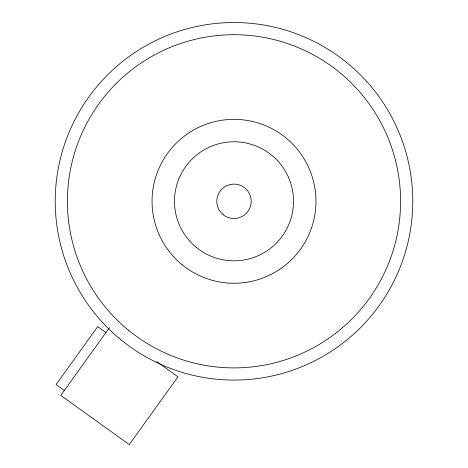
<?xml version="1.0" encoding="UTF-8"?>
<svg xmlns="http://www.w3.org/2000/svg" width="468" height="468" viewBox="0 0 468 468"><rect width="100%" height="100%" fill="white"/><g stroke="black" fill="none" stroke-linecap="round" stroke-linejoin="round"><path stroke-width="0.7" d="M109.477 327.629L60.787 395.396L129.267 444.6L177.957 376.834L156.704 361.565M105.938 332.555L97.707 326.641L56.09 384.556L64.327 390.47M120.65 339.552A178.776 178.776 0 0 0 410.401 230.344A178.776 178.776 0 0 0 170.955 34.018A178.776 178.776 0 0 0 120.65 339.552M128.378 330.133A166.59 166.59 0 0 0 398.379 228.366A166.59 166.59 0 0 0 175.248 45.419A166.59 166.59 0 0 0 128.378 330.133M182.04 264.677A81.953 81.953 0 0 0 314.87 214.619A81.953 81.953 0 0 0 205.101 124.617A81.953 81.953 0 0 0 182.04 264.677M196.267 247.332A59.518 59.518 0 0 0 292.734 210.974A59.518 59.518 0 0 0 213.01 145.612A59.518 59.518 0 0 0 196.267 247.332M223.101 214.601A17.193 17.193 0 0 0 250.971 204.101A17.193 17.193 0 0 0 227.939 185.217A17.193 17.193 0 0 0 223.101 214.601"/></g></svg>
